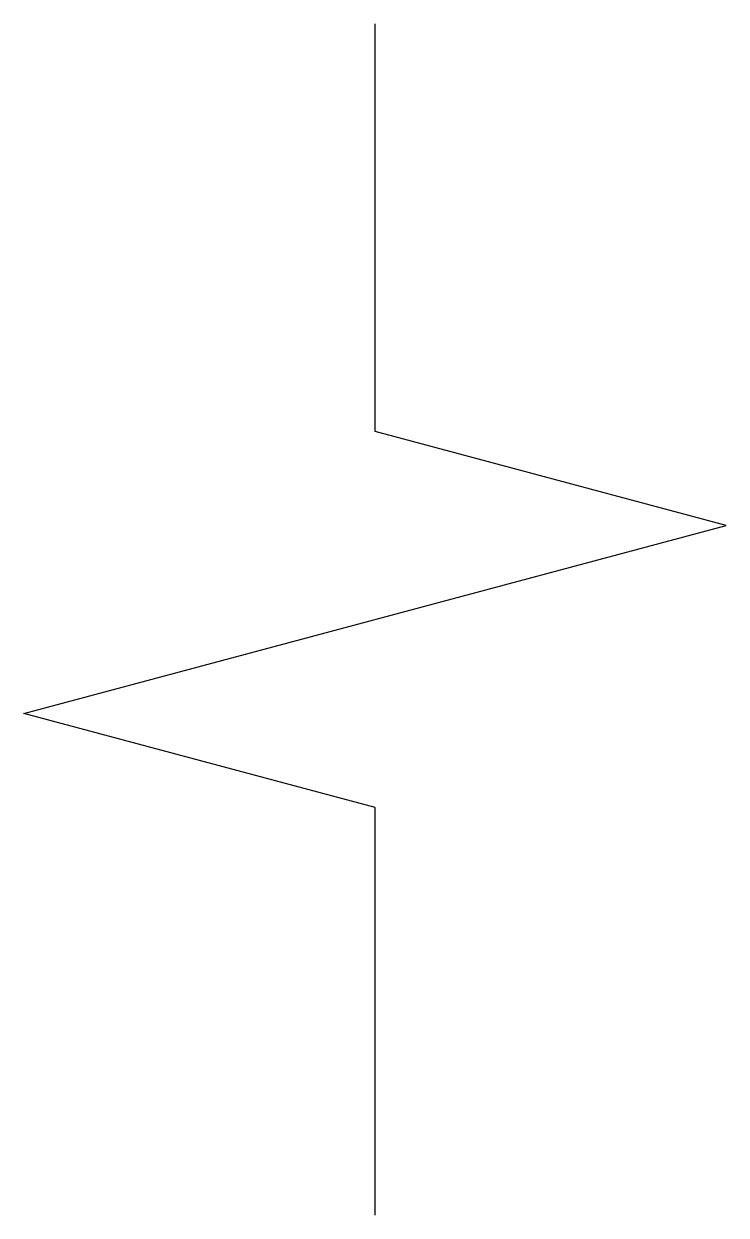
# Model space of a CAD drawing. Extents: x 2872.5 to 2878.5, y 3033.7 to 3043.8.
import ezdxf

# ---------------------------------------------------------------- set-up
doc = ezdxf.new("R2010")
doc.units = 0
doc.header["$LTSCALE"] = 0.5
doc.header["$MEASUREMENT"] = 0
doc.layers.add('2C', color=7, linetype='CONTINUOUS')

msp = doc.modelspace()

# ---------------------------------------------------------------- linework, layer by layer
at = {"layer": '2C'}
msp.add_lwpolyline([(2875.47, 3033.667), (2875.47, 3037.15), (2872.47, 3037.954), (2878.47, 3039.562), (2875.47, 3040.366), (2875.47, 3043.849)], dxfattribs=at)

doc.saveas('drawing.dxf')
